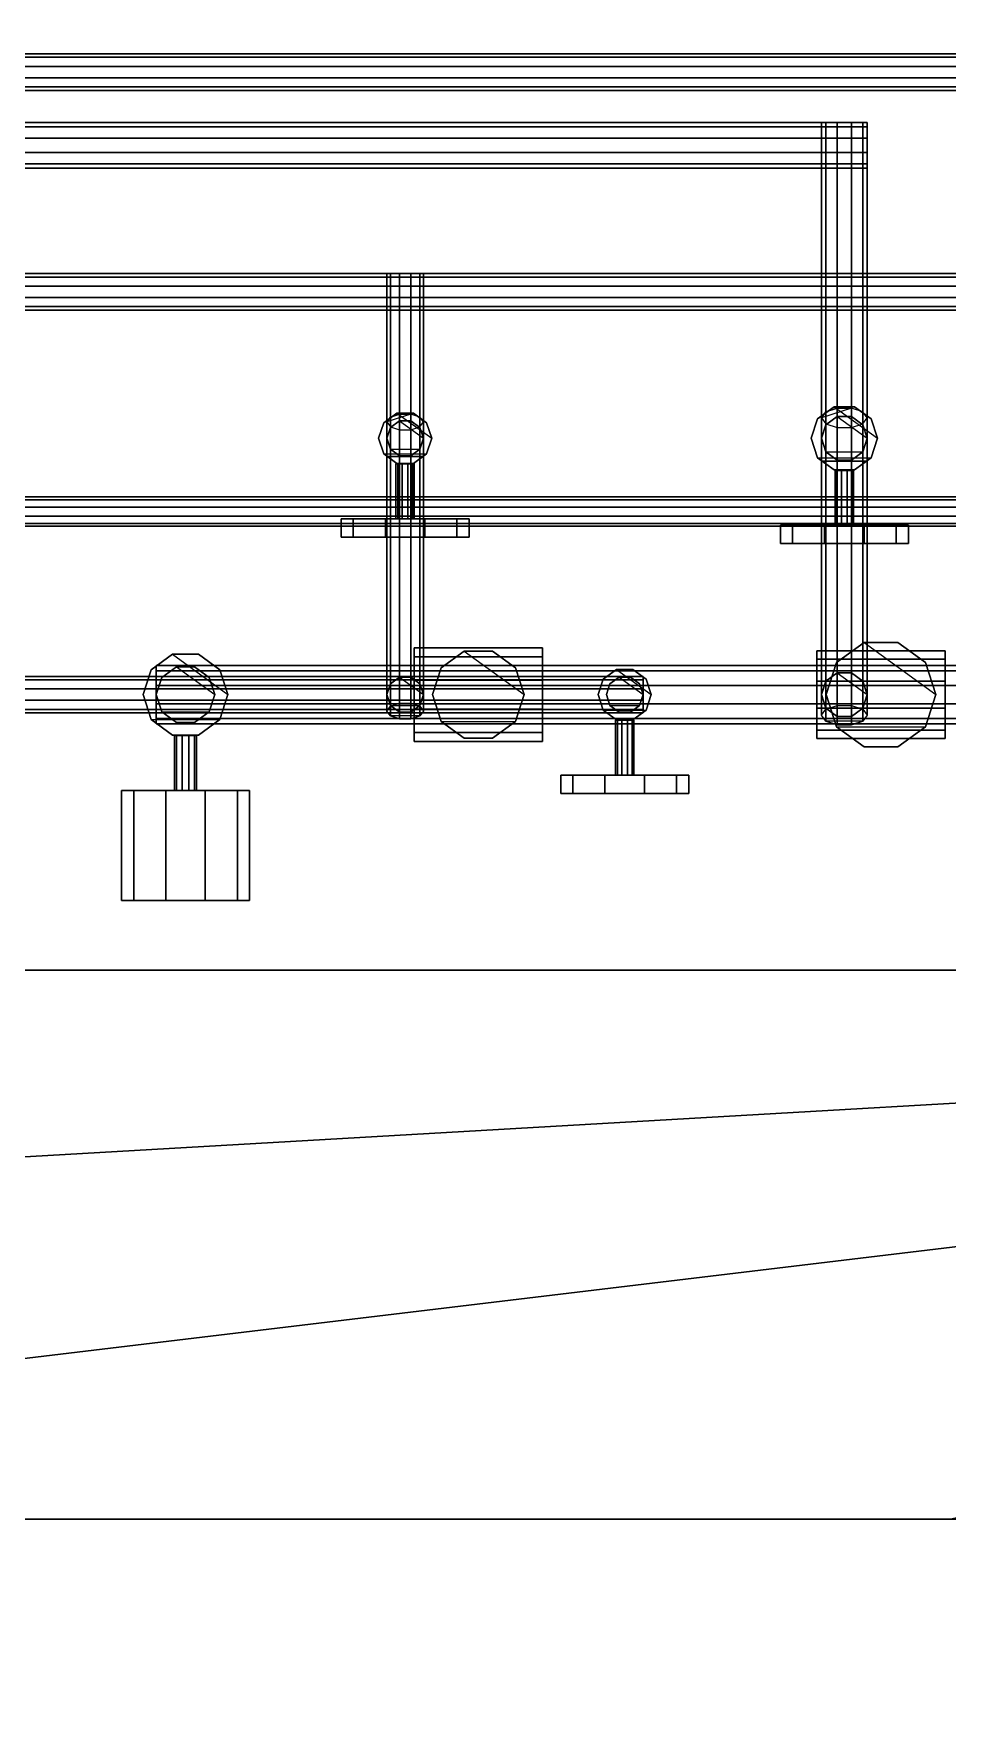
# Model space of a CAD drawing. Header units: millimetres. Extents: x -396 to 23232, y -842 to 31800.
# Drawn here: x 18037 to 18536, y 8641 to 9561 of the extents above; entities that cross this region are included whole.
import ezdxf

# ---------------------------------------------------------------- set-up
doc = ezdxf.new("R2010")
doc.units = ezdxf.units.MM
doc.layers.add('АР_3D_стены', color=8, linetype='Continuous')
for name, color, linetype, true_color in [('ВК_3D_Арматура', 7, 'Continuous', 0xb48c3c), ('ВК_3D_В1', 7, 'Continuous', 0x06b6d4), ('ВК_3D_Т3', 7, 'Continuous', 0x16a34a), ('ВК_3D_Т4', 7, 'Continuous', 0x84cc16)]:
    doc.layers.add(name, color=color, linetype=linetype, true_color=true_color)

msp = doc.modelspace()

# ---------------------------------------------------------------- meshes
at = {"layer": 'АР_3D_стены'}
mesh = msp.add_polyface(dxfattribs=at)
corners = [(18040.2, 6049.6, 4050), (15010.2, 6049.6, 4050), (15010.2, 6119.6, 4050), (15010.2, 6119.6, 7550), (15010.2, 6049.6, 7550), (18040.2, 6049.6, 7550), (19899.3, 6049.6, 4050), (19760.2, 6049.6, 4050), (19760.2, 6119.6, 4050), (19760.2, 6119.6, 7550), (19760.2, 6049.6, 7550), (19899.3, 6049.6, 7550), (19000.2, 15699.6, 4050), (20200.2, 15699.6, 4050), (20200.2, 15299.6, 4050), (20200.2, 15299.6, 7550), (20200.2, 15699.6, 7550), (19000.2, 15699.6, 7550), (19538.3, 15299.6, 4050), (19000.2, 15299.6, 4050), (19000.2, 15299.6, 7550), (19538.3, 15299.6, 7550), (19800.2, 13599.6, 4050), (19300.2, 13599.6, 4050), (19300.2, 13999.6, 4050), (19300.2, 13999.6, 7550), (19300.2, 13599.6, 7550), (19800.2, 13599.6, 7550), (17300.2, 8749.6, 4050), (17300.2, 9049.6, 4050), (19800.2, 9049.6, 4050), (19800.2, 9049.6, 7550), (17300.2, 9049.6, 7550), (17300.2, 8749.6, 7550), (17900.2, 7449.6, 4050), (18000.2, 7449.6, 4050), (18000.2, 6449.6, 4050), (18000.2, 6449.6, 7550), (18000.2, 7449.6, 7550), (17900.2, 7449.6, 7550), (15600.2, 8749.6, 4050), (15800.2, 8749.6, 4050), (15800.2, 6449.6, 4050), (15800.2, 6449.6, 7550), (15800.2, 8749.6, 7550), (15600.2, 8749.6, 7550), (15050.2, 6179.6, 4050), (15050.2, 6449.6, 4050), (15600.2, 6449.6, 4050), (15600.2, 6449.6, 7550), (15050.2, 6449.6, 7550), (15050.2, 6179.6, 7550), (12800.2, 6449.6, 4050), (13250.2, 6449.6, 4050), (13250.2, 6179.6, 4050), (13250.2, 6179.6, 7550), (13250.2, 6449.6, 7550), (12800.2, 6449.6, 7550), (13290.2, 6049.6, 4050), (12800.2, 6049.6, 4050), (12800.2, 6049.6, 7550), (13290.2, 6049.6, 7550), (18040.2, 6119.6, 4050), (18040.2, 6119.6, 7550), (20200.2, 6049.6, 4050), (20200.2, 6049.6, 7550), (19800.2, 15299.6, 4050), (19800.2, 15299.6, 7550), (19538.3, 8749.6, 4050), (19538.3, 8749.6, 7550), (18000.2, 6179.6, 4050), (18000.2, 6179.6, 7550), (19800.2, 8749.6, 4050), (19800.2, 8749.6, 7550), (17900.2, 6449.6, 4050), (17900.2, 6449.6, 7550), (13290.2, 6119.6, 4050), (13290.2, 6119.6, 7550), (20200.2, 13999.6, 4050), (20200.2, 13999.6, 7550), (19800.2, 6179.6, 4050), (19800.2, 6179.6, 7550), (19800.2, 6449.6, 4050), (19800.2, 6449.6, 7550), (19800.2, 13999.6, 4050), (19800.2, 13999.6, 7550), (20200.2, 6449.6, 4050), (20200.2, 6449.6, 7550)]
mesh.append_faces([[corners[k] for k in face] for face in [(0, 1, 2), (3, 4, 5), (6, 7, 8), (9, 10, 11), (12, 13, 14), (15, 16, 17), (18, 19, 12), (17, 20, 21), (22, 23, 24), (25, 26, 27), (28, 29, 30), (31, 32, 33), (34, 35, 36), (37, 38, 39), (40, 41, 42), (43, 44, 45), (46, 47, 48), (49, 50, 51), (52, 53, 54), (55, 56, 57), (58, 59, 52), (57, 60, 61), (62, 0, 2), (3, 5, 63), (64, 6, 8), (9, 11, 65), (66, 18, 12), (17, 21, 67), (68, 28, 30), (31, 33, 69), (34, 36, 70), (71, 37, 39), (48, 40, 42), (43, 45, 49), (58, 52, 54), (55, 57, 61), (66, 12, 14), (15, 17, 67), (72, 68, 30), (31, 69, 73), (74, 34, 70), (71, 39, 75), (46, 48, 42), (43, 49, 51), (76, 58, 54), (55, 61, 77), (66, 14, 78), (79, 15, 67), (42, 74, 70), (71, 75, 43), (76, 54, 46), (51, 55, 77), (46, 42, 70), (71, 43, 51), (2, 76, 46), (51, 77, 3), (2, 46, 70), (71, 51, 3), (2, 70, 80), (81, 71, 3), (62, 2, 80), (81, 3, 63), (8, 62, 80), (81, 63, 9), (64, 8, 80), (81, 9, 65), (64, 80, 82), (83, 81, 65), (64, 82, 72), (73, 83, 65), (64, 72, 30), (31, 73, 65), (64, 30, 22), (27, 31, 65), (84, 66, 78), (79, 67, 85), (22, 24, 84), (85, 25, 27), (78, 64, 22), (27, 65, 79), (22, 84, 78), (79, 85, 27), (1, 2, 3, 4), (2, 76, 77, 3), (76, 58, 61, 77), (58, 59, 60, 61), (59, 52, 57, 60), (52, 53, 56, 57), (53, 54, 55, 56), (54, 46, 51, 55), (46, 47, 50, 51), (47, 48, 49, 50), (48, 40, 45, 49), (40, 41, 44, 45), (41, 42, 43, 44), (42, 74, 75, 43), (74, 34, 39, 75), (34, 35, 38, 39), (35, 36, 37, 38), (36, 70, 71, 37), (70, 80, 81, 71), (80, 82, 83, 81), (82, 72, 73, 83), (72, 68, 69, 73), (68, 28, 33, 69), (28, 29, 32, 33), (29, 30, 31, 32), (30, 22, 27, 31), (22, 23, 26, 27), (23, 24, 25, 26), (24, 84, 85, 25), (84, 84, 85, 85), (84, 66, 67, 85), (66, 18, 21, 67), (18, 19, 20, 21), (19, 12, 17, 20), (12, 13, 16, 17), (13, 14, 15, 16), (14, 78, 79, 15), (78, 86, 87, 79), (86, 86, 87, 87), (86, 64, 65, 87), (64, 6, 11, 65), (6, 7, 10, 11), (7, 8, 9, 10), (8, 62, 63, 9), (62, 0, 5, 63), (0, 1, 4, 5)]])
mesh = msp.add_polyface(dxfattribs=at)
corners = [(19800.2, 4099.6), (19800.2, 5949.6), (20070.2, 5949.6), (20070.2, 5949.6, 3650), (19800.2, 5949.6, 3650), (19800.2, 4099.6, 3650), (19800.2, 1427.5), (19800.2, 2299.6), (20070.2, 2299.6), (20070.2, 2299.6, 3650), (19800.2, 2299.6, 3650), (19800.2, 1427.5, 3650), (20200.2, 1299.6), (19800.2, 1299.6), (19800.2, 1299.6, 3650), (20200.2, 1299.6, 3650), (20130.2, 2339.6), (20200.2, 2339.6), (20200.2, 2339.6, 3650), (20130.2, 2339.6, 3650), (20200.2, 5989.6), (20200.2, 4059.6), (20130.2, 4059.6), (20130.2, 4059.6, 3650), (20200.2, 4059.6, 3650), (20200.2, 5989.6, 3650), (20200.2, 9474.6), (20200.2, 7709.6), (20130.2, 7709.6), (20130.2, 7709.6, 3650), (20200.2, 7709.6, 3650), (20200.2, 9474.6, 3650), (19800.2, 9049.6), (19800.2, 9474.6), (19800.2, 9474.6, 3650), (19800.2, 9049.6, 3650), (14600.2, 8749.6), (14600.2, 9049.6), (14600.2, 9049.6, 3650), (14600.2, 8749.6, 3650), (20070.2, 7749.6), (19800.2, 7749.6), (19800.2, 8749.6), (19800.2, 8749.6, 3650), (19800.2, 7749.6, 3650), (20070.2, 7749.6, 3650), (20070.2, 4099.6), (20070.2, 4099.6, 3650), (20130.2, 5989.6), (20130.2, 5989.6, 3650), (18538.2, 8749.6), (18538.2, 8749.6, 3650)]
mesh.append_faces([[corners[k] for k in face] for face in [(0, 1, 2), (3, 4, 5), (6, 7, 8), (9, 10, 11), (12, 13, 6), (11, 14, 15), (16, 17, 12), (15, 18, 19), (20, 21, 22), (23, 24, 25), (26, 27, 28), (29, 30, 31), (32, 33, 26), (31, 34, 35), (36, 37, 32), (35, 38, 39), (40, 41, 42), (43, 44, 45), (46, 0, 2), (3, 5, 47), (12, 6, 8), (9, 11, 15), (48, 20, 22), (23, 25, 49), (32, 26, 28), (29, 31, 35), (50, 36, 32), (35, 39, 51), (16, 12, 8), (9, 15, 19), (42, 50, 32), (35, 51, 43), (16, 8, 46), (47, 9, 19), (42, 32, 28), (29, 35, 43), (16, 46, 2), (3, 47, 19), (40, 42, 28), (29, 43, 45), (16, 2, 40), (45, 3, 19), (40, 28, 48), (49, 29, 45), (22, 16, 40), (45, 19, 23), (40, 48, 22), (23, 49, 45), (2, 40, 45, 3), (40, 41, 44, 45), (41, 42, 43, 44), (42, 50, 51, 43), (50, 36, 39, 51), (36, 37, 38, 39), (37, 32, 35, 38), (32, 33, 34, 35), (33, 26, 31, 34), (26, 27, 30, 31), (27, 28, 29, 30), (28, 48, 49, 29), (48, 20, 25, 49), (20, 21, 24, 25), (21, 22, 23, 24), (22, 16, 19, 23), (16, 17, 18, 19), (17, 12, 15, 18), (12, 13, 14, 15), (13, 6, 11, 14), (6, 7, 10, 11), (7, 8, 9, 10), (8, 46, 47, 9), (46, 0, 5, 47), (0, 1, 4, 5), (1, 2, 3, 4)]])
at = {"layer": 'ВК_3D_Арматура', "color": 33, "true_color": 0xbf9142}
mesh = msp.add_polyface(dxfattribs=at)
corners = [(18254.5, 9340, 975), (18251.73, 9348.52, 975), (18251.73, 9348.52, 1025), (18254.5, 9340, 1025), (18244.48, 9353.79, 975), (18244.48, 9353.79, 1025), (18235.52, 9353.79, 975), (18235.52, 9353.79, 1025), (18228.27, 9348.52, 975), (18228.27, 9348.52, 1025), (18225.5, 9340, 975), (18225.5, 9340, 1025), (18228.27, 9331.48, 975), (18228.27, 9331.48, 1025), (18235.52, 9326.21, 975), (18235.52, 9326.21, 1025), (18244.48, 9326.21, 975), (18244.48, 9326.21, 1025), (18251.73, 9331.48, 975), (18251.73, 9331.48, 1025)]
mesh.append_faces([[corners[k] for k in face] for face in [(0, 1, 2, 3), (1, 4, 5, 2), (4, 6, 7, 5), (6, 8, 9, 7), (8, 10, 11, 9), (10, 12, 13, 11), (12, 14, 15, 13), (14, 16, 17, 15), (16, 18, 19, 17), (18, 0, 3, 19), (18, 16, 14, 12), (3, 2, 5, 7)]])
mesh = msp.add_polyface(dxfattribs=at)
corners = [(18498.1, 9340, 975), (18494.64, 9350.64, 975), (18494.64, 9350.64, 1025), (18498.1, 9340, 1025), (18485.59, 9357.21, 975), (18485.59, 9357.21, 1025), (18474.41, 9357.21, 975), (18474.41, 9357.21, 1025), (18465.36, 9350.64, 975), (18465.36, 9350.64, 1025), (18461.9, 9340, 975), (18461.9, 9340, 1025), (18465.36, 9329.36, 975), (18465.36, 9329.36, 1025), (18474.41, 9322.79, 975), (18474.41, 9322.79, 1025), (18485.59, 9322.79, 975), (18485.59, 9322.79, 1025), (18494.64, 9329.36, 975), (18494.64, 9329.36, 1025)]
mesh.append_faces([[corners[k] for k in face] for face in [(0, 1, 2, 3), (1, 4, 5, 2), (4, 6, 7, 5), (6, 8, 9, 7), (8, 10, 11, 9), (10, 12, 13, 11), (12, 14, 15, 13), (14, 16, 17, 15), (16, 18, 19, 17), (18, 0, 3, 19), (18, 16, 14, 12), (3, 2, 5, 7)]])
mesh = msp.add_polyface(dxfattribs=at)
corners = [(18245, 9326, 1000), (18244.05, 9326, 1002.94), (18244.05, 9296, 1002.94), (18245, 9296, 1000), (18241.55, 9326, 1004.76), (18241.55, 9296, 1004.76), (18238.45, 9326, 1004.76), (18238.45, 9296, 1004.76), (18235.95, 9326, 1002.94), (18235.95, 9296, 1002.94), (18235, 9326, 1000), (18235, 9296, 1000), (18235.95, 9326, 997.06), (18235.95, 9296, 997.06), (18238.45, 9326, 995.24), (18238.45, 9296, 995.24), (18241.55, 9326, 995.24), (18241.55, 9296, 995.24), (18244.05, 9326, 997.06), (18244.05, 9296, 997.06)]
mesh.append_faces([[corners[k] for k in face] for face in [(0, 1, 2, 3), (1, 4, 5, 2), (4, 6, 7, 5), (6, 8, 9, 7), (8, 10, 11, 9), (10, 12, 13, 11), (12, 14, 15, 13), (14, 16, 17, 15), (16, 18, 19, 17), (18, 0, 3, 19), (18, 16, 14, 12), (3, 2, 5, 7)]])
mesh = msp.add_polyface(dxfattribs=at)
corners = [(18485, 9322.5, 1000), (18484.05, 9322.5, 1002.94), (18484.05, 9292.5, 1002.94), (18485, 9292.5, 1000), (18481.55, 9322.5, 1004.76), (18481.55, 9292.5, 1004.76), (18478.45, 9322.5, 1004.76), (18478.45, 9292.5, 1004.76), (18475.95, 9322.5, 1002.94), (18475.95, 9292.5, 1002.94), (18475, 9322.5, 1000), (18475, 9292.5, 1000), (18475.95, 9322.5, 997.06), (18475.95, 9292.5, 997.06), (18478.45, 9322.5, 995.24), (18478.45, 9292.5, 995.24), (18481.55, 9322.5, 995.24), (18481.55, 9292.5, 995.24), (18484.05, 9322.5, 997.06), (18484.05, 9292.5, 997.06)]
mesh.append_faces([[corners[k] for k in face] for face in [(0, 1, 2, 3), (1, 4, 5, 2), (4, 6, 7, 5), (6, 8, 9, 7), (8, 10, 11, 9), (10, 12, 13, 11), (12, 14, 15, 13), (14, 16, 17, 15), (16, 18, 19, 17), (18, 0, 3, 19), (18, 16, 14, 12), (3, 2, 5, 7)]])
at = {"layer": 'ВК_3D_Арматура', "color": 132, "true_color": 0x06b6d4}
mesh = msp.add_polyface(dxfattribs=at)
corners = [(18275, 9296, 1000), (18268.32, 9296, 1020.57), (18268.32, 9286, 1020.57), (18275, 9286, 1000), (18250.82, 9296, 1033.29), (18250.82, 9286, 1033.29), (18229.18, 9296, 1033.29), (18229.18, 9286, 1033.29), (18211.68, 9296, 1020.57), (18211.68, 9286, 1020.57), (18205, 9296, 1000), (18205, 9286, 1000), (18211.68, 9296, 979.43), (18211.68, 9286, 979.43), (18229.18, 9296, 966.71), (18229.18, 9286, 966.71), (18250.82, 9296, 966.71), (18250.82, 9286, 966.71), (18268.32, 9296, 979.43), (18268.32, 9286, 979.43)]
mesh.append_faces([[corners[k] for k in face] for face in [(0, 1, 2, 3), (1, 4, 5, 2), (4, 6, 7, 5), (6, 8, 9, 7), (8, 10, 11, 9), (10, 12, 13, 11), (12, 14, 15, 13), (14, 16, 17, 15), (16, 18, 19, 17), (18, 0, 3, 19), (18, 16, 14, 12), (3, 2, 5, 7)]])
mesh = msp.add_polyface(dxfattribs=at)
corners = [(18515, 9292.5, 1000), (18508.32, 9292.5, 1020.57), (18508.32, 9282.5, 1020.57), (18515, 9282.5, 1000), (18490.82, 9292.5, 1033.29), (18490.82, 9282.5, 1033.29), (18469.18, 9292.5, 1033.29), (18469.18, 9282.5, 1033.29), (18451.68, 9292.5, 1020.57), (18451.68, 9282.5, 1020.57), (18445, 9292.5, 1000), (18445, 9282.5, 1000), (18451.68, 9292.5, 979.43), (18451.68, 9282.5, 979.43), (18469.18, 9292.5, 966.71), (18469.18, 9282.5, 966.71), (18490.82, 9292.5, 966.71), (18490.82, 9282.5, 966.71), (18508.32, 9292.5, 979.43), (18508.32, 9282.5, 979.43)]
mesh.append_faces([[corners[k] for k in face] for face in [(0, 1, 2, 3), (1, 4, 5, 2), (4, 6, 7, 5), (6, 8, 9, 7), (8, 10, 11, 9), (10, 12, 13, 11), (12, 14, 15, 13), (14, 16, 17, 15), (16, 18, 19, 17), (18, 0, 3, 19), (18, 16, 14, 12), (3, 2, 5, 7)]])
at = {"layer": 'ВК_3D_Арматура', "color": 33, "true_color": 0xbf9142}
mesh = msp.add_polyface(dxfattribs=at)
corners = [(18245, 9225.6, 600), (18245, 9220.71, 615.05), (18315, 9220.71, 615.05), (18315, 9225.6, 600), (18245, 9207.91, 624.35), (18315, 9207.91, 624.35), (18245, 9192.09, 624.35), (18315, 9192.09, 624.35), (18245, 9179.29, 615.05), (18315, 9179.29, 615.05), (18245, 9174.4, 600), (18315, 9174.4, 600), (18245, 9179.29, 584.95), (18315, 9179.29, 584.95), (18245, 9192.09, 575.65), (18315, 9192.09, 575.65), (18245, 9207.91, 575.65), (18315, 9207.91, 575.65), (18245, 9220.71, 584.95), (18315, 9220.71, 584.95)]
mesh.append_faces([[corners[k] for k in face] for face in [(0, 1, 2, 3), (1, 4, 5, 2), (4, 6, 7, 5), (6, 8, 9, 7), (8, 10, 11, 9), (10, 12, 13, 11), (12, 14, 15, 13), (14, 16, 17, 15), (16, 18, 19, 17), (18, 0, 3, 19), (18, 16, 14, 12), (3, 2, 5, 7)]])
mesh = msp.add_polyface(dxfattribs=at)
corners = [(18305, 9200, 619.2), (18300.23, 9214.69, 619.2), (18300.23, 9214.69, 679.2), (18305, 9200, 679.2), (18287.73, 9223.78, 619.2), (18287.73, 9223.78, 679.2), (18272.27, 9223.78, 619.2), (18272.27, 9223.78, 679.2), (18259.77, 9214.69, 619.2), (18259.77, 9214.69, 679.2), (18255, 9200, 619.2), (18255, 9200, 679.2), (18259.77, 9185.31, 619.2), (18259.77, 9185.31, 679.2), (18272.27, 9176.22, 619.2), (18272.27, 9176.22, 679.2), (18287.73, 9176.22, 619.2), (18287.73, 9176.22, 679.2), (18300.23, 9185.31, 619.2), (18300.23, 9185.31, 679.2)]
mesh.append_faces([[corners[k] for k in face] for face in [(0, 1, 2, 3), (1, 4, 5, 2), (4, 6, 7, 5), (6, 8, 9, 7), (8, 10, 11, 9), (10, 12, 13, 11), (12, 14, 15, 13), (14, 16, 17, 15), (16, 18, 19, 17), (18, 0, 3, 19), (18, 16, 14, 12), (3, 2, 5, 7)]])
mesh = msp.add_polyface(dxfattribs=at)
corners = [(18465, 9224, 600), (18465, 9219.42, 614.11), (18535, 9219.42, 614.11), (18535, 9224, 600), (18465, 9207.42, 622.83), (18535, 9207.42, 622.83), (18465, 9192.58, 622.83), (18535, 9192.58, 622.83), (18465, 9180.58, 614.11), (18535, 9180.58, 614.11), (18465, 9176, 600), (18535, 9176, 600), (18465, 9180.58, 585.89), (18535, 9180.58, 585.89), (18465, 9192.58, 577.17), (18535, 9192.58, 577.17), (18465, 9207.42, 577.17), (18535, 9207.42, 577.17), (18465, 9219.42, 585.89), (18535, 9219.42, 585.89)]
mesh.append_faces([[corners[k] for k in face] for face in [(0, 1, 2, 3), (1, 4, 5, 2), (4, 6, 7, 5), (6, 8, 9, 7), (8, 10, 11, 9), (10, 12, 13, 11), (12, 14, 15, 13), (14, 16, 17, 15), (16, 18, 19, 17), (18, 0, 3, 19), (18, 16, 14, 12), (3, 2, 5, 7)]])
at = {"layer": 'ВК_3D_Арматура', "color": 254, "true_color": 0xcbd5e1}
mesh = msp.add_polyface(dxfattribs=at)
corners = [(18530, 9200, 616), (18524.27, 9217.63, 616), (18524.27, 9217.63, 776), (18530, 9200, 776), (18509.27, 9228.53, 616), (18509.27, 9228.53, 776), (18490.73, 9228.53, 616), (18490.73, 9228.53, 776), (18475.73, 9217.63, 616), (18475.73, 9217.63, 776), (18470, 9200, 616), (18470, 9200, 776), (18475.73, 9182.37, 616), (18475.73, 9182.37, 776), (18490.73, 9171.47, 616), (18490.73, 9171.47, 776), (18509.27, 9171.47, 616), (18509.27, 9171.47, 776), (18524.27, 9182.37, 616), (18524.27, 9182.37, 776)]
mesh.append_faces([[corners[k] for k in face] for face in [(0, 1, 2, 3), (1, 4, 5, 2), (4, 6, 7, 5), (6, 8, 9, 7), (8, 10, 11, 9), (10, 12, 13, 11), (12, 14, 15, 13), (14, 16, 17, 15), (16, 18, 19, 17), (18, 0, 3, 19), (18, 16, 14, 12), (3, 2, 5, 7)]])
at = {"layer": 'ВК_3D_Арматура', "color": 33, "true_color": 0xbf9142}
mesh = msp.add_polyface(dxfattribs=at)
corners = [(18143.2, 9200, 918), (18138.77, 9213.64, 918), (18138.77, 9213.64, 982), (18143.2, 9200, 982), (18127.17, 9222.06, 918), (18127.17, 9222.06, 982), (18112.83, 9222.06, 918), (18112.83, 9222.06, 982), (18101.23, 9213.64, 918), (18101.23, 9213.64, 982), (18096.8, 9200, 918), (18096.8, 9200, 982), (18101.23, 9186.36, 918), (18101.23, 9186.36, 982), (18112.83, 9177.94, 918), (18112.83, 9177.94, 982), (18127.17, 9177.94, 918), (18127.17, 9177.94, 982), (18138.77, 9186.36, 918), (18138.77, 9186.36, 982)]
mesh.append_faces([[corners[k] for k in face] for face in [(0, 1, 2, 3), (1, 4, 5, 2), (4, 6, 7, 5), (6, 8, 9, 7), (8, 10, 11, 9), (10, 12, 13, 11), (12, 14, 15, 13), (14, 16, 17, 15), (16, 18, 19, 17), (18, 0, 3, 19), (18, 16, 14, 12), (3, 2, 5, 7)]])
mesh = msp.add_polyface(dxfattribs=at)
corners = [(18374.5, 9200, 1395), (18371.73, 9208.52, 1395), (18371.73, 9208.52, 1445), (18374.5, 9200, 1445), (18364.48, 9213.79, 1395), (18364.48, 9213.79, 1445), (18355.52, 9213.79, 1395), (18355.52, 9213.79, 1445), (18348.27, 9208.52, 1395), (18348.27, 9208.52, 1445), (18345.5, 9200, 1395), (18345.5, 9200, 1445), (18348.27, 9191.48, 1395), (18348.27, 9191.48, 1445), (18355.52, 9186.21, 1395), (18355.52, 9186.21, 1445), (18364.48, 9186.21, 1395), (18364.48, 9186.21, 1445), (18371.73, 9191.48, 1395), (18371.73, 9191.48, 1445)]
mesh.append_faces([[corners[k] for k in face] for face in [(0, 1, 2, 3), (1, 4, 5, 2), (4, 6, 7, 5), (6, 8, 9, 7), (8, 10, 11, 9), (10, 12, 13, 11), (12, 14, 15, 13), (14, 16, 17, 15), (16, 18, 19, 17), (18, 0, 3, 19), (18, 16, 14, 12), (3, 2, 5, 7)]])
mesh = msp.add_polyface(dxfattribs=at)
corners = [(18126, 9177.6, 950), (18124.85, 9177.6, 953.53), (18124.85, 9147.6, 953.53), (18126, 9147.6, 950), (18121.85, 9177.6, 955.71), (18121.85, 9147.6, 955.71), (18118.15, 9177.6, 955.71), (18118.15, 9147.6, 955.71), (18115.15, 9177.6, 953.53), (18115.15, 9147.6, 953.53), (18114, 9177.6, 950), (18114, 9147.6, 950), (18115.15, 9177.6, 946.47), (18115.15, 9147.6, 946.47), (18118.15, 9177.6, 944.29), (18118.15, 9147.6, 944.29), (18121.85, 9177.6, 944.29), (18121.85, 9147.6, 944.29), (18124.85, 9177.6, 946.47), (18124.85, 9147.6, 946.47)]
mesh.append_faces([[corners[k] for k in face] for face in [(0, 1, 2, 3), (1, 4, 5, 2), (4, 6, 7, 5), (6, 8, 9, 7), (8, 10, 11, 9), (10, 12, 13, 11), (12, 14, 15, 13), (14, 16, 17, 15), (16, 18, 19, 17), (18, 0, 3, 19), (18, 16, 14, 12), (3, 2, 5, 7)]])
mesh = msp.add_polyface(dxfattribs=at)
corners = [(18365, 9186, 1420), (18364.05, 9186, 1422.94), (18364.05, 9156, 1422.94), (18365, 9156, 1420), (18361.55, 9186, 1424.76), (18361.55, 9156, 1424.76), (18358.45, 9186, 1424.76), (18358.45, 9156, 1424.76), (18355.95, 9186, 1422.94), (18355.95, 9156, 1422.94), (18355, 9186, 1420), (18355, 9156, 1420), (18355.95, 9186, 1417.06), (18355.95, 9156, 1417.06), (18358.45, 9186, 1415.24), (18358.45, 9156, 1415.24), (18361.55, 9186, 1415.24), (18361.55, 9156, 1415.24), (18364.05, 9186, 1417.06), (18364.05, 9156, 1417.06)]
mesh.append_faces([[corners[k] for k in face] for face in [(0, 1, 2, 3), (1, 4, 5, 2), (4, 6, 7, 5), (6, 8, 9, 7), (8, 10, 11, 9), (10, 12, 13, 11), (12, 14, 15, 13), (14, 16, 17, 15), (16, 18, 19, 17), (18, 0, 3, 19), (18, 16, 14, 12), (3, 2, 5, 7)]])
at = {"layer": 'ВК_3D_Арматура', "color": 132, "true_color": 0x06b6d4}
mesh = msp.add_polyface(dxfattribs=at)
corners = [(18395, 9156, 1420), (18388.32, 9156, 1440.57), (18388.32, 9146, 1440.57), (18395, 9146, 1420), (18370.82, 9156, 1453.29), (18370.82, 9146, 1453.29), (18349.18, 9156, 1453.29), (18349.18, 9146, 1453.29), (18331.68, 9156, 1440.57), (18331.68, 9146, 1440.57), (18325, 9156, 1420), (18325, 9146, 1420), (18331.68, 9156, 1399.43), (18331.68, 9146, 1399.43), (18349.18, 9156, 1386.71), (18349.18, 9146, 1386.71), (18370.82, 9156, 1386.71), (18370.82, 9146, 1386.71), (18388.32, 9156, 1399.43), (18388.32, 9146, 1399.43)]
mesh.append_faces([[corners[k] for k in face] for face in [(0, 1, 2, 3), (1, 4, 5, 2), (4, 6, 7, 5), (6, 8, 9, 7), (8, 10, 11, 9), (10, 12, 13, 11), (12, 14, 15, 13), (14, 16, 17, 15), (16, 18, 19, 17), (18, 0, 3, 19), (18, 16, 14, 12), (3, 2, 5, 7)]])
at = {"layer": 'ВК_3D_Арматура', "color": 167, "true_color": 0x475569}
mesh = msp.add_polyface(dxfattribs=at)
corners = [(18155, 9147.6, 950), (18148.32, 9147.6, 970.57), (18148.32, 9087.6, 970.57), (18155, 9087.6, 950), (18130.82, 9147.6, 983.29), (18130.82, 9087.6, 983.29), (18109.18, 9147.6, 983.29), (18109.18, 9087.6, 983.29), (18091.68, 9147.6, 970.57), (18091.68, 9087.6, 970.57), (18085, 9147.6, 950), (18085, 9087.6, 950), (18091.68, 9147.6, 929.43), (18091.68, 9087.6, 929.43), (18109.18, 9147.6, 916.71), (18109.18, 9087.6, 916.71), (18130.82, 9147.6, 916.71), (18130.82, 9087.6, 916.71), (18148.32, 9147.6, 929.43), (18148.32, 9087.6, 929.43)]
mesh.append_faces([[corners[k] for k in face] for face in [(0, 1, 2, 3), (1, 4, 5, 2), (4, 6, 7, 5), (6, 8, 9, 7), (8, 10, 11, 9), (10, 12, 13, 11), (12, 14, 15, 13), (14, 16, 17, 15), (16, 18, 19, 17), (18, 0, 3, 19), (18, 16, 14, 12), (3, 2, 5, 7)]])
at = {"layer": 'ВК_3D_В1'}
mesh = msp.add_polyface(dxfattribs=at)
corners = [(18492.5, 9487.5, -230), (18492.5, 9489.89, -222.65), (17907.5, 9489.89, -222.65), (17907.5, 9487.5, -230), (18492.5, 9496.14, -218.11), (17907.5, 9496.14, -218.11), (18492.5, 9503.86, -218.11), (17907.5, 9503.86, -218.11), (18492.5, 9510.11, -222.65), (17907.5, 9510.11, -222.65), (18492.5, 9512.5, -230), (17907.5, 9512.5, -230), (18492.5, 9510.11, -237.35), (17907.5, 9510.11, -237.35), (18492.5, 9503.86, -241.89), (17907.5, 9503.86, -241.89), (18492.5, 9496.14, -241.89), (17907.5, 9496.14, -241.89), (18492.5, 9489.89, -237.35), (17907.5, 9489.89, -237.35)]
mesh.append_faces([[corners[k] for k in face] for face in [(0, 1, 2, 3), (1, 4, 5, 2), (4, 6, 7, 5), (6, 8, 9, 7), (8, 10, 11, 9), (10, 12, 13, 11), (12, 14, 15, 13), (14, 16, 17, 15), (16, 18, 19, 17), (18, 0, 3, 19), (18, 16, 14, 12), (3, 2, 5, 7)]])
mesh = msp.add_polyface(dxfattribs=at)
corners = [(18467.5, 9327.5, -230), (18469.89, 9327.5, -222.65), (18469.89, 9512.5, -222.65), (18467.5, 9512.5, -230), (18476.14, 9327.5, -218.11), (18476.14, 9512.5, -218.11), (18483.86, 9327.5, -218.11), (18483.86, 9512.5, -218.11), (18490.11, 9327.5, -222.65), (18490.11, 9512.5, -222.65), (18492.5, 9327.5, -230), (18492.5, 9512.5, -230), (18490.11, 9327.5, -237.35), (18490.11, 9512.5, -237.35), (18483.86, 9327.5, -241.89), (18483.86, 9512.5, -241.89), (18476.14, 9327.5, -241.89), (18476.14, 9512.5, -241.89), (18469.89, 9327.5, -237.35), (18469.89, 9512.5, -237.35)]
mesh.append_faces([[corners[k] for k in face] for face in [(0, 1, 2, 3), (1, 4, 5, 2), (4, 6, 7, 5), (6, 8, 9, 7), (8, 10, 11, 9), (10, 12, 13, 11), (12, 14, 15, 13), (14, 16, 17, 15), (16, 18, 19, 17), (18, 0, 3, 19), (18, 16, 14, 12), (3, 2, 5, 7)]])
mesh = msp.add_polyface(dxfattribs=at)
corners = [(18250, 9410, -230), (18250, 9411.91, -224.12), (17290, 9411.91, -224.12), (17290, 9410, -230), (18250, 9416.91, -220.49), (17290, 9416.91, -220.49), (18250, 9423.09, -220.49), (17290, 9423.09, -220.49), (18250, 9428.09, -224.12), (17290, 9428.09, -224.12), (18250, 9430, -230), (17290, 9430, -230), (18250, 9428.09, -235.88), (17290, 9428.09, -235.88), (18250, 9423.09, -239.51), (17290, 9423.09, -239.51), (18250, 9416.91, -239.51), (17290, 9416.91, -239.51), (18250, 9411.91, -235.88), (17290, 9411.91, -235.88)]
mesh.append_faces([[corners[k] for k in face] for face in [(0, 1, 2, 3), (1, 4, 5, 2), (4, 6, 7, 5), (6, 8, 9, 7), (8, 10, 11, 9), (10, 12, 13, 11), (12, 14, 15, 13), (14, 16, 17, 15), (16, 18, 19, 17), (18, 0, 3, 19), (18, 16, 14, 12), (3, 2, 5, 7)]])
mesh = msp.add_polyface(dxfattribs=at)
corners = [(18230, 9330, -230), (18231.91, 9330, -224.12), (18231.91, 9430, -224.12), (18230, 9430, -230), (18236.91, 9330, -220.49), (18236.91, 9430, -220.49), (18243.09, 9330, -220.49), (18243.09, 9430, -220.49), (18248.09, 9330, -224.12), (18248.09, 9430, -224.12), (18250, 9330, -230), (18250, 9430, -230), (18248.09, 9330, -235.88), (18248.09, 9430, -235.88), (18243.09, 9330, -239.51), (18243.09, 9430, -239.51), (18236.91, 9330, -239.51), (18236.91, 9430, -239.51), (18231.91, 9330, -235.88), (18231.91, 9430, -235.88)]
mesh.append_faces([[corners[k] for k in face] for face in [(0, 1, 2, 3), (1, 4, 5, 2), (4, 6, 7, 5), (6, 8, 9, 7), (8, 10, 11, 9), (10, 12, 13, 11), (12, 14, 15, 13), (14, 16, 17, 15), (16, 18, 19, 17), (18, 0, 3, 19), (18, 16, 14, 12), (3, 2, 5, 7)]])
mesh = msp.add_polyface(dxfattribs=at)
corners = [(18230, 9191.06, 1224.47), (18231.91, 9193.68, 1229.73), (18231.91, 9351.57, 1150.79), (18230, 9348.94, 1145.53), (18236.91, 9195.31, 1232.98), (18236.91, 9353.2, 1154.03), (18243.09, 9195.31, 1232.98), (18243.09, 9353.2, 1154.03), (18248.09, 9193.68, 1229.73), (18248.09, 9351.57, 1150.79), (18250, 9191.06, 1224.47), (18250, 9348.94, 1145.53), (18248.09, 9188.43, 1219.21), (18248.09, 9346.32, 1140.27), (18243.09, 9186.8, 1215.97), (18243.09, 9344.69, 1137.02), (18236.91, 9186.8, 1215.97), (18236.91, 9344.69, 1137.02), (18231.91, 9188.43, 1219.21), (18231.91, 9346.32, 1140.27)]
mesh.append_faces([[corners[k] for k in face] for face in [(0, 1, 2, 3), (1, 4, 5, 2), (4, 6, 7, 5), (6, 8, 9, 7), (8, 10, 11, 9), (10, 12, 13, 11), (12, 14, 15, 13), (14, 16, 17, 15), (16, 18, 19, 17), (18, 0, 3, 19), (18, 16, 14, 12), (3, 2, 5, 7)]])
mesh = msp.add_polyface(dxfattribs=at)
corners = [(18467.5, 9188.82, 1225.59), (18469.89, 9192.11, 1232.16), (18469.89, 9354.47, 1150.98), (18467.5, 9351.18, 1144.41), (18476.14, 9194.14, 1236.22), (18476.14, 9356.5, 1155.04), (18483.86, 9194.14, 1236.22), (18483.86, 9356.5, 1155.04), (18490.11, 9192.11, 1232.16), (18490.11, 9354.47, 1150.98), (18492.5, 9188.82, 1225.59), (18492.5, 9351.18, 1144.41), (18490.11, 9185.53, 1219.02), (18490.11, 9347.89, 1137.84), (18483.86, 9183.5, 1214.96), (18483.86, 9345.86, 1133.78), (18476.14, 9183.5, 1214.96), (18476.14, 9345.86, 1133.78), (18469.89, 9185.53, 1219.02), (18469.89, 9347.89, 1137.84)]
mesh.append_faces([[corners[k] for k in face] for face in [(0, 1, 2, 3), (1, 4, 5, 2), (4, 6, 7, 5), (6, 8, 9, 7), (8, 10, 11, 9), (10, 12, 13, 11), (12, 14, 15, 13), (14, 16, 17, 15), (16, 18, 19, 17), (18, 0, 3, 19), (18, 16, 14, 12), (3, 2, 5, 7)]])
mesh = msp.add_polyface(dxfattribs=at)
corners = [(18492.5, 9340, 1162.5), (18490.11, 9347.35, 1162.5), (18490.11, 9347.35, -242.5), (18492.5, 9340, -242.5), (18483.86, 9351.89, 1162.5), (18483.86, 9351.89, -242.5), (18476.14, 9351.89, 1162.5), (18476.14, 9351.89, -242.5), (18469.89, 9347.35, 1162.5), (18469.89, 9347.35, -242.5), (18467.5, 9340, 1162.5), (18467.5, 9340, -242.5), (18469.89, 9332.65, 1162.5), (18469.89, 9332.65, -242.5), (18476.14, 9328.11, 1162.5), (18476.14, 9328.11, -242.5), (18483.86, 9328.11, 1162.5), (18483.86, 9328.11, -242.5), (18490.11, 9332.65, 1162.5), (18490.11, 9332.65, -242.5)]
mesh.append_faces([[corners[k] for k in face] for face in [(0, 1, 2, 3), (1, 4, 5, 2), (4, 6, 7, 5), (6, 8, 9, 7), (8, 10, 11, 9), (10, 12, 13, 11), (12, 14, 15, 13), (14, 16, 17, 15), (16, 18, 19, 17), (18, 0, 3, 19), (18, 16, 14, 12), (3, 2, 5, 7)]])
mesh = msp.add_polyface(dxfattribs=at)
corners = [(18250, 9340, 1160), (18248.09, 9345.88, 1160), (18248.09, 9345.88, -240), (18250, 9340, -240), (18243.09, 9349.51, 1160), (18243.09, 9349.51, -240), (18236.91, 9349.51, 1160), (18236.91, 9349.51, -240), (18231.91, 9345.88, 1160), (18231.91, 9345.88, -240), (18230, 9340, 1160), (18230, 9340, -240), (18231.91, 9334.12, 1160), (18231.91, 9334.12, -240), (18236.91, 9330.49, 1160), (18236.91, 9330.49, -240), (18243.09, 9330.49, 1160), (18243.09, 9330.49, -240), (18248.09, 9334.12, 1160), (18248.09, 9334.12, -240)]
mesh.append_faces([[corners[k] for k in face] for face in [(0, 1, 2, 3), (1, 4, 5, 2), (4, 6, 7, 5), (6, 8, 9, 7), (8, 10, 11, 9), (10, 12, 13, 11), (12, 14, 15, 13), (14, 16, 17, 15), (16, 18, 19, 17), (18, 0, 3, 19), (18, 16, 14, 12), (3, 2, 5, 7)]])
mesh = msp.add_polyface(dxfattribs=at)
corners = [(19416, 9184, 600), (19416, 9187.06, 609.4), (18104, 9187.06, 609.4), (18104, 9184, 600), (19416, 9195.06, 615.22), (18104, 9195.06, 615.22), (19416, 9204.94, 615.22), (18104, 9204.94, 615.22), (19416, 9212.94, 609.4), (18104, 9212.94, 609.4), (19416, 9216, 600), (18104, 9216, 600), (19416, 9212.94, 590.6), (18104, 9212.94, 590.6), (19416, 9204.94, 584.78), (18104, 9204.94, 584.78), (19416, 9195.06, 584.78), (18104, 9195.06, 584.78), (19416, 9187.06, 590.6), (18104, 9187.06, 590.6)]
mesh.append_faces([[corners[k] for k in face] for face in [(0, 1, 2, 3), (1, 4, 5, 2), (4, 6, 7, 5), (6, 8, 9, 7), (8, 10, 11, 9), (10, 12, 13, 11), (12, 14, 15, 13), (14, 16, 17, 15), (16, 18, 19, 17), (18, 0, 3, 19), (18, 16, 14, 12), (3, 2, 5, 7)]])
mesh = msp.add_polyface(dxfattribs=at)
corners = [(18104, 9216, 1300), (18104, 9212.94, 1309.4), (19376, 9212.94, 1309.4), (19376, 9216, 1300), (18104, 9204.94, 1315.22), (19376, 9204.94, 1315.22), (18104, 9195.06, 1315.22), (19376, 9195.06, 1315.22), (18104, 9187.06, 1309.4), (19376, 9187.06, 1309.4), (18104, 9184, 1300), (19376, 9184, 1300), (18104, 9187.06, 1290.6), (19376, 9187.06, 1290.6), (18104, 9195.06, 1284.78), (19376, 9195.06, 1284.78), (18104, 9204.94, 1284.78), (19376, 9204.94, 1284.78), (18104, 9212.94, 1290.6), (19376, 9212.94, 1290.6)]
mesh.append_faces([[corners[k] for k in face] for face in [(0, 1, 2, 3), (1, 4, 5, 2), (4, 6, 7, 5), (6, 8, 9, 7), (8, 10, 11, 9), (10, 12, 13, 11), (12, 14, 15, 13), (14, 16, 17, 15), (16, 18, 19, 17), (18, 0, 3, 19), (18, 16, 14, 12), (3, 2, 5, 7)]])
mesh = msp.add_polyface(dxfattribs=at)
corners = [(18136, 9200, 584), (18132.94, 9209.4, 584), (18132.94, 9209.4, 1316), (18136, 9200, 1316), (18124.94, 9215.22, 584), (18124.94, 9215.22, 1316), (18115.06, 9215.22, 584), (18115.06, 9215.22, 1316), (18107.06, 9209.4, 584), (18107.06, 9209.4, 1316), (18104, 9200, 584), (18104, 9200, 1316), (18107.06, 9190.6, 584), (18107.06, 9190.6, 1316), (18115.06, 9184.78, 584), (18115.06, 9184.78, 1316), (18124.94, 9184.78, 584), (18124.94, 9184.78, 1316), (18132.94, 9190.6, 584), (18132.94, 9190.6, 1316)]
mesh.append_faces([[corners[k] for k in face] for face in [(0, 1, 2, 3), (1, 4, 5, 2), (4, 6, 7, 5), (6, 8, 9, 7), (8, 10, 11, 9), (10, 12, 13, 11), (12, 14, 15, 13), (14, 16, 17, 15), (16, 18, 19, 17), (18, 0, 3, 19), (18, 16, 14, 12), (3, 2, 5, 7)]])
mesh = msp.add_polyface(dxfattribs=at)
corners = [(18370, 9190, 1500), (18370, 9191.91, 1505.88), (17790, 9191.91, 1505.88), (17790, 9190, 1500), (18370, 9196.91, 1509.51), (17790, 9196.91, 1509.51), (18370, 9203.09, 1509.51), (17790, 9203.09, 1509.51), (18370, 9208.09, 1505.88), (17790, 9208.09, 1505.88), (18370, 9210, 1500), (17790, 9210, 1500), (18370, 9208.09, 1494.12), (17790, 9208.09, 1494.12), (18370, 9203.09, 1490.49), (17790, 9203.09, 1490.49), (18370, 9196.91, 1490.49), (17790, 9196.91, 1490.49), (18370, 9191.91, 1494.12), (17790, 9191.91, 1494.12)]
mesh.append_faces([[corners[k] for k in face] for face in [(0, 1, 2, 3), (1, 4, 5, 2), (4, 6, 7, 5), (6, 8, 9, 7), (8, 10, 11, 9), (10, 12, 13, 11), (12, 14, 15, 13), (14, 16, 17, 15), (16, 18, 19, 17), (18, 0, 3, 19), (18, 16, 14, 12), (3, 2, 5, 7)]])
mesh = msp.add_polyface(dxfattribs=at)
corners = [(18250, 9200, 1310), (18248.09, 9205.88, 1310), (18248.09, 9205.88, 1210), (18250, 9200, 1210), (18243.09, 9209.51, 1310), (18243.09, 9209.51, 1210), (18236.91, 9209.51, 1310), (18236.91, 9209.51, 1210), (18231.91, 9205.88, 1310), (18231.91, 9205.88, 1210), (18230, 9200, 1310), (18230, 9200, 1210), (18231.91, 9194.12, 1310), (18231.91, 9194.12, 1210), (18236.91, 9190.49, 1310), (18236.91, 9190.49, 1210), (18243.09, 9190.49, 1310), (18243.09, 9190.49, 1210), (18248.09, 9194.12, 1310), (18248.09, 9194.12, 1210)]
mesh.append_faces([[corners[k] for k in face] for face in [(0, 1, 2, 3), (1, 4, 5, 2), (4, 6, 7, 5), (6, 8, 9, 7), (8, 10, 11, 9), (10, 12, 13, 11), (12, 14, 15, 13), (14, 16, 17, 15), (16, 18, 19, 17), (18, 0, 3, 19), (18, 16, 14, 12), (3, 2, 5, 7)]])
mesh = msp.add_polyface(dxfattribs=at)
corners = [(18370, 9200, 1290), (18368.09, 9205.88, 1290), (18368.09, 9205.88, 1510), (18370, 9200, 1510), (18363.09, 9209.51, 1290), (18363.09, 9209.51, 1510), (18356.91, 9209.51, 1290), (18356.91, 9209.51, 1510), (18351.91, 9205.88, 1290), (18351.91, 9205.88, 1510), (18350, 9200, 1290), (18350, 9200, 1510), (18351.91, 9194.12, 1290), (18351.91, 9194.12, 1510), (18356.91, 9190.49, 1290), (18356.91, 9190.49, 1510), (18363.09, 9190.49, 1290), (18363.09, 9190.49, 1510), (18368.09, 9194.12, 1290), (18368.09, 9194.12, 1510)]
mesh.append_faces([[corners[k] for k in face] for face in [(0, 1, 2, 3), (1, 4, 5, 2), (4, 6, 7, 5), (6, 8, 9, 7), (8, 10, 11, 9), (10, 12, 13, 11), (12, 14, 15, 13), (14, 16, 17, 15), (16, 18, 19, 17), (18, 0, 3, 19), (18, 16, 14, 12), (3, 2, 5, 7)]])
mesh = msp.add_polyface(dxfattribs=at)
corners = [(18492.5, 9200, 1312.5), (18490.11, 9207.35, 1312.5), (18490.11, 9207.35, 1207.5), (18492.5, 9200, 1207.5), (18483.86, 9211.89, 1312.5), (18483.86, 9211.89, 1207.5), (18476.14, 9211.89, 1312.5), (18476.14, 9211.89, 1207.5), (18469.89, 9207.35, 1312.5), (18469.89, 9207.35, 1207.5), (18467.5, 9200, 1312.5), (18467.5, 9200, 1207.5), (18469.89, 9192.65, 1312.5), (18469.89, 9192.65, 1207.5), (18476.14, 9188.11, 1312.5), (18476.14, 9188.11, 1207.5), (18483.86, 9188.11, 1312.5), (18483.86, 9188.11, 1207.5), (18490.11, 9192.65, 1312.5), (18490.11, 9192.65, 1207.5)]
mesh.append_faces([[corners[k] for k in face] for face in [(0, 1, 2, 3), (1, 4, 5, 2), (4, 6, 7, 5), (6, 8, 9, 7), (8, 10, 11, 9), (10, 12, 13, 11), (12, 14, 15, 13), (14, 16, 17, 15), (16, 18, 19, 17), (18, 0, 3, 19), (18, 16, 14, 12), (3, 2, 5, 7)]])
at = {"layer": 'ВК_3D_Т3'}
mesh = msp.add_polyface(dxfattribs=at)
corners = [(19260, 9410, 2250), (19260, 9411.91, 2255.88), (17450, 9411.91, 2255.88), (17450, 9410, 2250), (19260, 9416.91, 2259.51), (17450, 9416.91, 2259.51), (19260, 9423.09, 2259.51), (17450, 9423.09, 2259.51), (19260, 9428.09, 2255.88), (17450, 9428.09, 2255.88), (19260, 9430, 2250), (17450, 9430, 2250), (19260, 9428.09, 2244.12), (17450, 9428.09, 2244.12), (19260, 9423.09, 2240.49), (17450, 9423.09, 2240.49), (19260, 9416.91, 2240.49), (17450, 9416.91, 2240.49), (19260, 9411.91, 2244.12), (17450, 9411.91, 2244.12)]
mesh.append_faces([[corners[k] for k in face] for face in [(0, 1, 2, 3), (1, 4, 5, 2), (4, 6, 7, 5), (6, 8, 9, 7), (8, 10, 11, 9), (10, 12, 13, 11), (12, 14, 15, 13), (14, 16, 17, 15), (16, 18, 19, 17), (18, 0, 3, 19), (18, 16, 14, 12), (3, 2, 5, 7)]])
mesh = msp.add_polyface(dxfattribs=at)
corners = [(19258, 9292, 2350), (19258, 9293.53, 2354.7), (16092, 9293.53, 2354.7), (16092, 9292, 2350), (19258, 9297.53, 2357.61), (16092, 9297.53, 2357.61), (19258, 9302.47, 2357.61), (16092, 9302.47, 2357.61), (19258, 9306.47, 2354.7), (16092, 9306.47, 2354.7), (19258, 9308, 2350), (16092, 9308, 2350), (19258, 9306.47, 2345.3), (16092, 9306.47, 2345.3), (19258, 9302.47, 2342.39), (16092, 9302.47, 2342.39), (19258, 9297.53, 2342.39), (16092, 9297.53, 2342.39), (19258, 9293.53, 2345.3), (16092, 9293.53, 2345.3)]
mesh.append_faces([[corners[k] for k in face] for face in [(0, 1, 2, 3), (1, 4, 5, 2), (4, 6, 7, 5), (6, 8, 9, 7), (8, 10, 11, 9), (10, 12, 13, 11), (12, 14, 15, 13), (14, 16, 17, 15), (16, 18, 19, 17), (18, 0, 3, 19), (18, 16, 14, 12), (3, 2, 5, 7)]])
at = {"layer": 'ВК_3D_Т4'}
mesh = msp.add_polyface(dxfattribs=at)
corners = [(17550, 9550, 2150), (17550, 9548.09, 2155.88), (19410, 9548.09, 2155.88), (19410, 9550, 2150), (17550, 9543.09, 2159.51), (19410, 9543.09, 2159.51), (17550, 9536.91, 2159.51), (19410, 9536.91, 2159.51), (17550, 9531.91, 2155.88), (19410, 9531.91, 2155.88), (17550, 9530, 2150), (19410, 9530, 2150), (17550, 9531.91, 2144.12), (19410, 9531.91, 2144.12), (17550, 9536.91, 2140.49), (19410, 9536.91, 2140.49), (17550, 9543.09, 2140.49), (19410, 9543.09, 2140.49), (17550, 9548.09, 2144.12), (19410, 9548.09, 2144.12)]
mesh.append_faces([[corners[k] for k in face] for face in [(0, 1, 2, 3), (1, 4, 5, 2), (4, 6, 7, 5), (6, 8, 9, 7), (8, 10, 11, 9), (10, 12, 13, 11), (12, 14, 15, 13), (14, 16, 17, 15), (16, 18, 19, 17), (18, 0, 3, 19), (18, 16, 14, 12), (3, 2, 5, 7)]])

doc.saveas('drawing.dxf')
